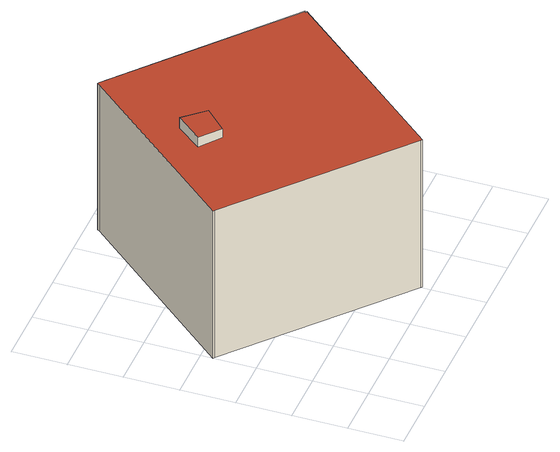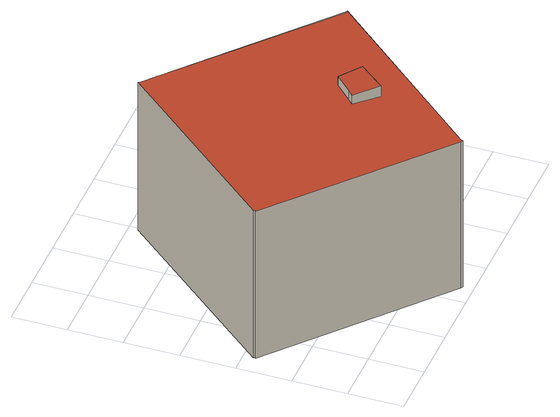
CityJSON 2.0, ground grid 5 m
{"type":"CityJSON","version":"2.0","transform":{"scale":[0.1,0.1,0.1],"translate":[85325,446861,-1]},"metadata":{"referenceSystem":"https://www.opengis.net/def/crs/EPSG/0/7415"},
"CityObjects":{
"building1":{"type":"Building","attributes":{"dak_type":"multiple horizontal","data_area":781.53,"data_coverage":0.976,"geconstateerd":false,"gid":17144598,"h_dak_50p":15.17,"h_dak_70p":15.2,"h_dak_max":16.34,"h_dak_min":0.206,"h_maaiveld":-0.441,"kas_warenhuis":false,"lod11_replace":false,"ondergronds_type":"above ground","oorspronkelijkbouwjaar":2007,"pw_actueel":"yes","pw_bron":"ahn3","reconstructie_methode":"tudelft3d-geoflow","reconstruction_skipped":false,"rmse_lod12":0.92,"rmse_lod13":0.919,"rmse_lod22":0.907,"rn":1,"status":"Pand in gebruik","t_run":1057.49,"val3dity_codes_lod12":"[]","val3dity_codes_lod13":"[]","val3dity_codes_lod22":"[]"},"children":["building1-1"]},
"building1-1":{"type":"BuildingPart","parents":["building1"],"geometry":[{"type":"Solid","lod":"2.2","boundaries":[[[[0,1,2,3,4,5,6,7,8,9]],[[10,11,12,13]],[[14,8,7,15]],[[16,1,0,17]],[[17,0,9,18]],[[19,2,1,16]],[[20,5,4,21]],[[18,9,8,14]],[[22,3,2,19]],[[23,24,25,26]],[[13,12,24,23]],[[21,4,3,22]],[[15,7,6,27]],[[26,25,28,29]],[[29,28,11,10]],[[27,6,5,20]],[[29,10,13,23,26]],[[17,18,14,15,27,20,21,22,19,16],[28,25,24,12,11]]]],"semantics":{"surfaces":[{"type":"GroundSurface"},{"type":"WallSurface","on_footprint_edge":false},{"type":"WallSurface","on_footprint_edge":true},{"type":"RoofSurface"}],"values":[[0,1,2,2,2,2,2,2,2,1,1,2,2,1,1,2,3,3]]}}]}
},
"vertices":[
[282,159,6],[152,8,6],[151,9,6],[2,138,6],[0,139,6],[130,288,6],[131,290,6],[133,289,6],[282,161,6],[281,160,6],[98,205,172],[98,205,161],[78,181,162],[78,181,172],[282,161,162],[133,289,161],[152,8,162],[282,159,162],[281,160,162],[151,9,162],[130,288,161],[0,139,162],[2,138,162],[97,166,171],[97,166,162],[112,181,162],[112,181,171],[131,290,161],[117,186,162],[117,186,171]
]}
